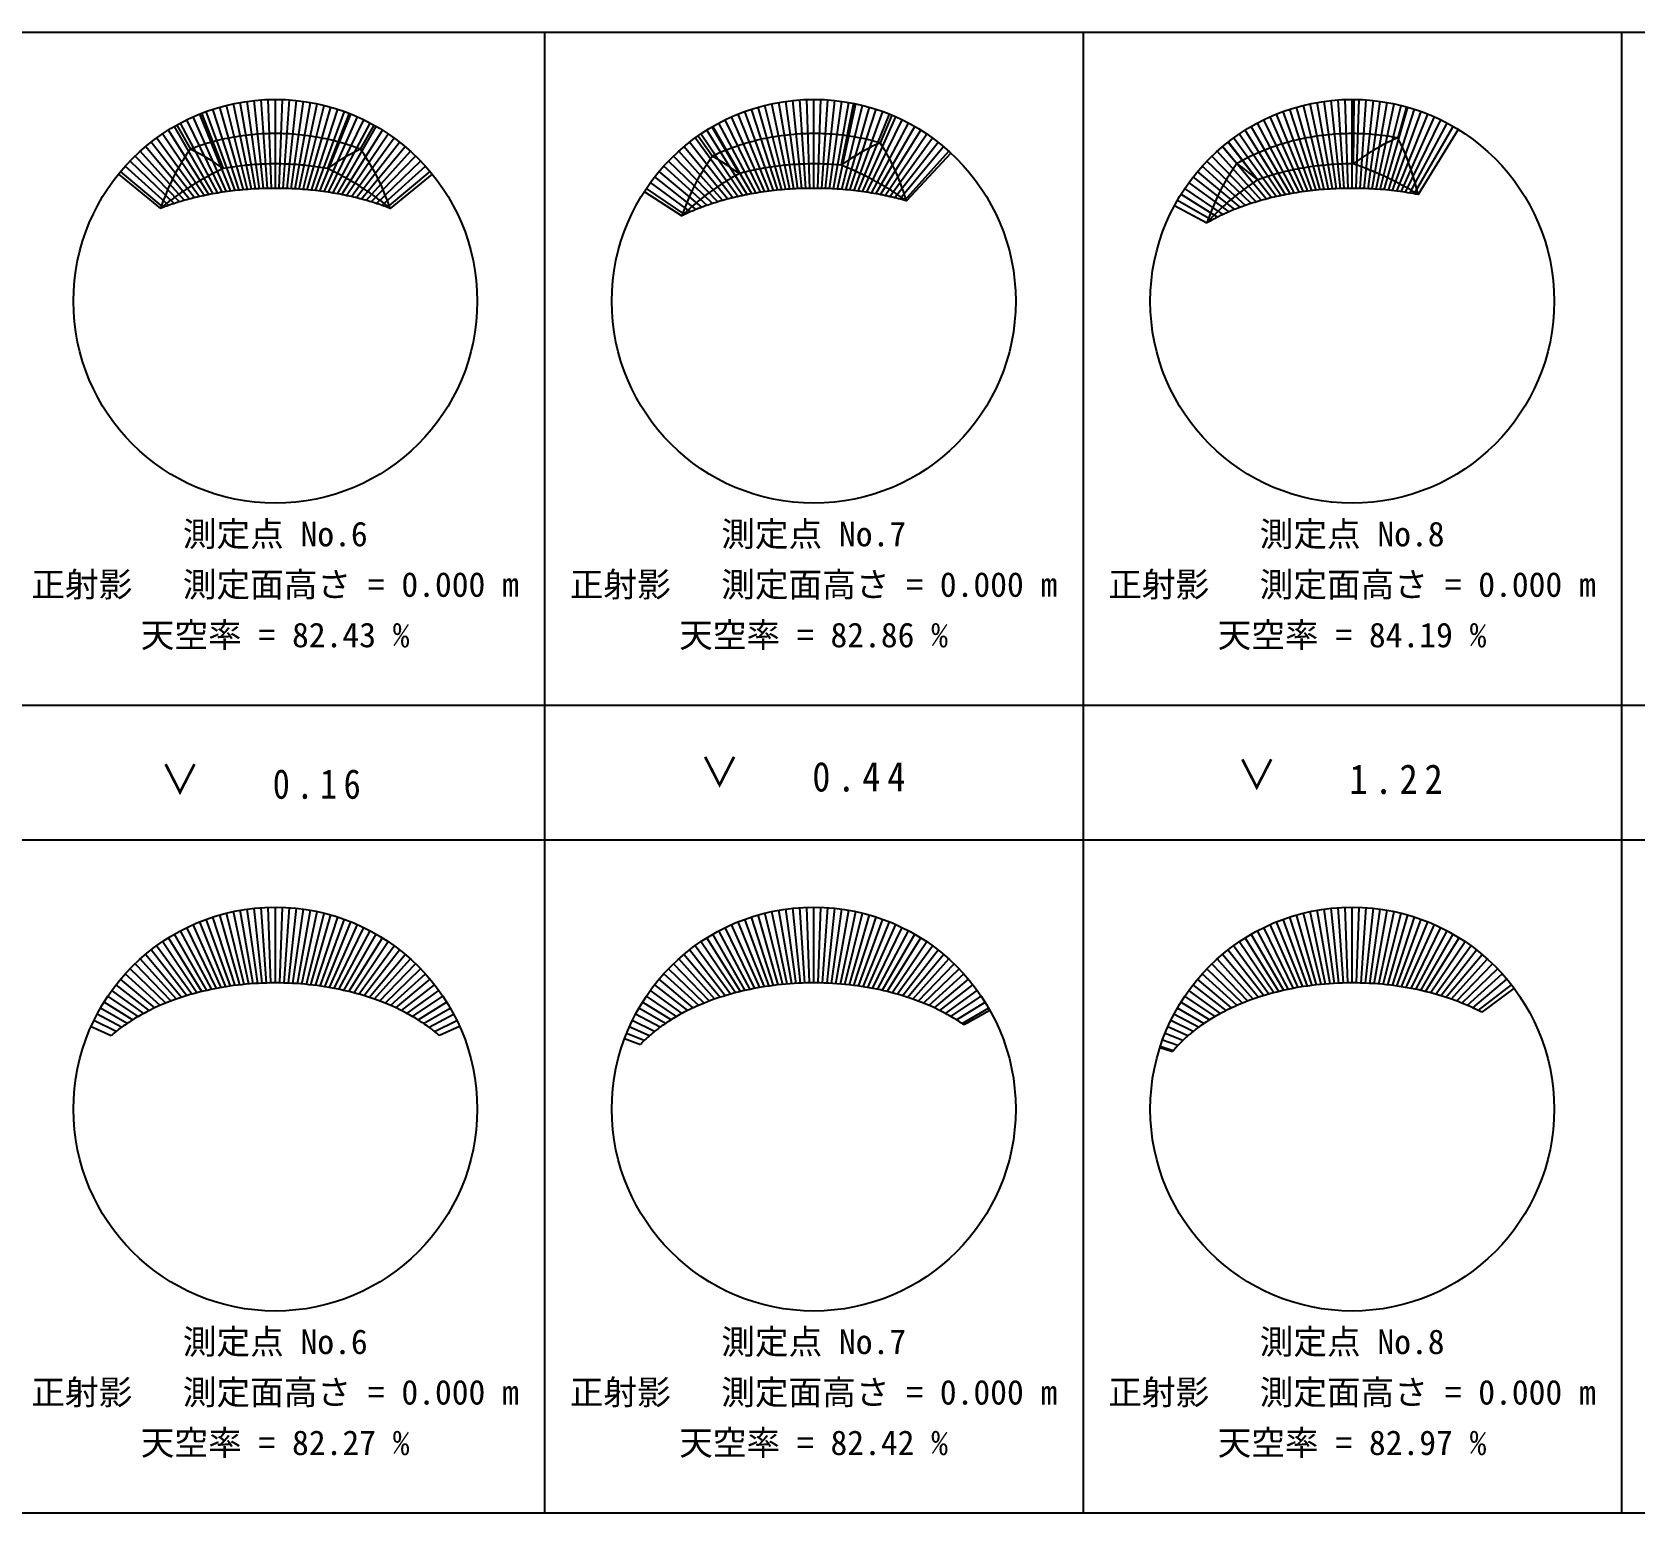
# Model space of a CAD drawing. Units: millimetres at full size, sheet at 1:200. Extents: x -99586 to 117532, y -64939 to 67268.
# Drawn here: x 2231 to 26047, y -64100 to -42100 of the extents above; entities that cross this region are included whole.
import ezdxf
from ezdxf.enums import TextEntityAlignment as Align

# ---------------------------------------------------------------- set-up
doc = ezdxf.new("R2010")
doc.units = ezdxf.units.MM
doc.header["$LTSCALE"] = 200
for name, color, linetype in [('0-3_計画建物－天空率', 4, 'Continuous'), ('0-8_測定位置・表示枠・比較', 7, 'Continuous'), ('0-B_道路斜線用－天空率', 4, 'Continuous')]:
    doc.layers.add(name, color=color, linetype=linetype)
doc.styles.add('ＭＳ ゴシック', font='')
doc.styles.get('ＭＳ ゴシック').set_extended_font_data('MS Gothic')

msp = doc.modelspace()

# ---------------------------------------------------------------- linework, layer by layer
at = {"layer": '0-3_計画建物－天空率'}
for p, q in [((5787.4, -44422.1), (5741.3, -43101.9)), ((5846, -44421.7), (5846, -43100.1)), ((5904.6, -44422.1), (5950.7, -43101.9)), ((13787.4, -44422), (13741.3, -43101.9)), ((13846, -44421.7), (13846, -43100.1)), ((13904.6, -44422), (13950.7, -43101.9)), ((21787.4, -44422), (21741.3, -43101.9)), ((21846, -44421.7), (21846, -43100.1)), ((21904.6, -44422), (21950.7, -43101.9)), ((5184.5, -44463), (4722.1, -43318.6)), ((5247.4, -44455.5), (4819.9, -43281)), ((5309.4, -44448.8), (4918.9, -43246.9)), ((5370.8, -44442.9), (5019.1, -43216.3)), ((5431.5, -44437.8), (5120.2, -43189.2)), ((5491.7, -44433.5), (5222.2, -43165.7)), ((5551.5, -44429.8), (5325, -43145.7)), ((5610.8, -44426.9), (5428.5, -43129.3)), ((5669.9, -44424.6), (5532.4, -43116.6)), ((5728.7, -44423), (5636.7, -43107.4)), ((5963.2, -44423), (6055.2, -43107.4)), ((6022.1, -44424.6), (6159.6, -43116.6)), ((6081.1, -44426.9), (6263.5, -43129.3)), ((6140.5, -44429.8), (6366.9, -43145.7)), ((6200.2, -44433.5), (6469.7, -43165.7)), ((6260.4, -44437.8), (6571.7, -43189.2)), ((6321.2, -44442.9), (6672.9, -43216.3)), ((6382.5, -44448.8), (6773, -43246.9)), ((6444.6, -44455.5), (6872, -43281)), ((6507.4, -44463), (6969.8, -43318.6)), ((13184.5, -44463), (12722.1, -43318.6)), ((13247.4, -44455.5), (12819.9, -43281)), ((13309.4, -44448.8), (12918.9, -43246.9)), ((13370.8, -44442.9), (13019.1, -43216.3)), ((13431.5, -44437.8), (13120.2, -43189.2)), ((13491.7, -44433.5), (13222.2, -43165.7)), ((13551.5, -44429.8), (13325, -43145.7)), ((13610.8, -44426.9), (13428.5, -43129.3)), ((13669.9, -44424.6), (13532.4, -43116.6)), ((13728.7, -44423), (13636.7, -43107.4)), ((13963.2, -44423), (14055.2, -43107.4)), ((14022.1, -44424.6), (14159.6, -43116.6)), ((14081.1, -44426.9), (14263.5, -43129.3)), ((14140.5, -44429.8), (14366.9, -43145.7)), ((14200.2, -44433.5), (14469.7, -43165.7)), ((14260.4, -44437.8), (14571.7, -43189.2)), ((14321.2, -44442.9), (14672.9, -43216.3)), ((14382.5, -44448.8), (14773, -43246.9)), ((14444.6, -44455.5), (14872, -43281)), ((14507.4, -44463), (14969.8, -43318.6)), ((21184.5, -44463), (20722.1, -43318.6)), ((21247.4, -44455.5), (20819.9, -43281)), ((21309.4, -44448.8), (20918.9, -43246.9)), ((21370.8, -44442.9), (21019.1, -43216.3)), ((21431.5, -44437.8), (21120.2, -43189.2)), ((21491.7, -44433.5), (21222.2, -43165.7)), ((21551.5, -44429.8), (21325, -43145.7)), ((21610.8, -44426.9), (21428.5, -43129.3)), ((21669.9, -44424.6), (21532.4, -43116.6)), ((21728.7, -44423), (21636.7, -43107.4)), ((21963.2, -44423), (22055.2, -43107.4)), ((22022.1, -44424.6), (22159.6, -43116.6)), ((22081.1, -44426.9), (22263.5, -43129.3)), ((22140.5, -44429.8), (22366.9, -43145.7)), ((22200.2, -44433.5), (22469.7, -43165.7)), ((22260.4, -44437.8), (22571.7, -43189.2)), ((22321.2, -44442.9), (22672.9, -43216.3)), ((22382.5, -44448.8), (22773, -43246.9)), ((22444.6, -44455.5), (22872, -43281)), ((22507.4, -44463), (22969.8, -43318.6)), ((4855.9, -44515.7), (4256.2, -43556)), ((4923.9, -44503), (4346, -43502)), ((4990.6, -44491.4), (4437.6, -43451.3)), ((5056.2, -44480.9), (4530.9, -43403.7)), ((5120.9, -44471.5), (4625.8, -43359.5)), ((6571.1, -44471.5), (7066.2, -43359.5)), ((6635.7, -44480.9), (7161.1, -43403.7)), ((6701.4, -44491.4), (7254.4, -43451.3)), ((6768.1, -44503), (7346, -43502)), ((6836, -44515.7), (7435.7, -43556)), ((12855.9, -44515.7), (12256.2, -43556)), ((12923.9, -44503), (12346, -43502)), ((12990.6, -44491.4), (12437.6, -43451.3)), ((13056.2, -44480.9), (12530.9, -43403.7)), ((13120.9, -44471.5), (12625.8, -43359.5)), ((14571.1, -44471.5), (15066.2, -43359.5)), ((14635.7, -44480.9), (15161.1, -43403.7)), ((14701.4, -44491.4), (15254.4, -43451.3)), ((14768.1, -44503), (15346, -43502)), ((14836, -44515.7), (15435.7, -43556)), ((20856, -44515.8), (20256.2, -43556)), ((20923.9, -44503), (20346, -43502)), ((20990.6, -44491.4), (20437.6, -43451.3)), ((21056.2, -44480.9), (20530.9, -43403.7)), ((21120.9, -44471.5), (20625.8, -43359.5)), ((22571.1, -44471.5), (23066.2, -43359.5)), ((22635.7, -44480.9), (23161.1, -43403.7)), ((22701.3, -44491.4), (23254.4, -43451.3)), ((22768.1, -44503), (23346, -43502)), ((4571.1, -44580.8), (3917.6, -43802)), ((4644.4, -44562.2), (3999, -43736.1)), ((4716.3, -44545.2), (4082.6, -43673.1)), ((4786.8, -44529.8), (4168.4, -43613)), ((6905.2, -44529.8), (7523.5, -43613)), ((6975.7, -44545.2), (7609.3, -43673.1)), ((7047.5, -44562.2), (7693, -43736.1)), ((7120.8, -44580.8), (7774.3, -43802)), ((12571.1, -44580.8), (11917.6, -43802)), ((12644.4, -44562.2), (11999, -43736.1)), ((12716.3, -44545.3), (12082.6, -43673.1)), ((12786.8, -44529.8), (12168.4, -43613)), ((14905.2, -44529.8), (15523.5, -43613)), ((14975.6, -44545.3), (15609.3, -43673.1)), ((15047.5, -44562.2), (15693, -43736.1)), ((15120.8, -44580.8), (15774.3, -43802)), ((20571.1, -44580.8), (19917.6, -43802)), ((20644.4, -44562.2), (19999, -43736.1)), ((20716.3, -44545.3), (20082.6, -43673.1)), ((20786.8, -44529.8), (20168.4, -43613)), ((4342.1, -44647.8), (3687.9, -44016.1)), ((4420, -44623.4), (3762, -43942.1)), ((4496.3, -44601.2), (3838.6, -43870.7)), ((7195.6, -44601.2), (7853.4, -43870.7)), ((7272, -44623.4), (7929.9, -43942.1)), ((7349.8, -44647.8), (8004, -44016.1)), ((12342.1, -44647.8), (11687.9, -44016.1)), ((12420, -44623.5), (11762, -43942.1)), ((12496.3, -44601.2), (11838.6, -43870.7)), ((15195.6, -44601.2), (15853.4, -43870.7)), ((20342.1, -44647.8), (19687.9, -44016.1)), ((20420, -44623.5), (19762, -43942.1)), ((20496.3, -44601.2), (19838.6, -43870.7)), ((4181.7, -44703.7), (3547.8, -44171.8)), ((4262.7, -44674.5), (3616.5, -44092.7)), ((7429.3, -44674.5), (8075.4, -44092.7)), ((7510.2, -44703.7), (8144.1, -44171.8)), ((12099.4, -44735.5), (11481.9, -44253.1)), ((12181.7, -44703.7), (11547.8, -44171.8)), ((12262.7, -44674.5), (11616.5, -44092.7)), ((20099.4, -44735.5), (19481.9, -44253.1)), ((20181.7, -44703.7), (19547.8, -44171.8)), ((20262.7, -44674.5), (19616.5, -44092.7)), ((11930.7, -44808.3), (11358.9, -44422.5)), ((12015.6, -44770.3), (11418.9, -44336.8)), ((19844.8, -44849.7), (19301.8, -44510.4)), ((19930.7, -44808.3), (19358.9, -44422.5)), ((20015.6, -44770.3), (19418.9, -44336.8)), ((19758.3, -44894.8), (19247.9, -44600.1))]:
    msp.add_line(p, q, dxfattribs=at)
at = {"layer": '0-3_計画建物－天空率', "color": 7}
for p, q in [((21869, -43100.2), (21861.7, -44058.8)), ((6941.6, -43307.3), (6619.7, -44127.8)), ((14434.3, -43158.4), (14250.5, -44077.4)), ((4382.8, -43481.1), (4583.2, -43839.8)), ((12128.4, -43640.5), (12340.7, -43944.6)), ((19919.1, -43800.7), (20132.1, -44054.9)), ((3514.8, -44211.9), (4141, -44719.1)), ((11328.3, -44468.7), (11885.4, -44829.7)), ((19206.3, -44674.7), (19687.4, -44934.5))]:
    msp.add_line(p, q, dxfattribs=at)
for points in [[(4750.3, -43307.3), (5072.2, -44127.8), (5042.9, -44141.6), (5013.4, -44155.7), (4983.6, -44170.3), (4953.6, -44185.2), (4923.5, -44200.5), (4893.1, -44216.3), (4862.5, -44232.4), (4831.8, -44249), (4800.9, -44266), (4769.8, -44283.4), (4738.6, -44301.2), (4707.3, -44319.5), (4675.8, -44338.2), (4644.3, -44357.3), (4612.7, -44376.8), (4581, -44396.8), (4549.3, -44417.2), (4517.6, -44438), (4485.8, -44459.2), (4454.1, -44480.9), (4422.3, -44502.9), (4390.7, -44525.4), (4359, -44548.3), (4327.5, -44571.5), (4296, -44595.2), (4264.7, -44619.2), (4233.5, -44643.7), (4202.5, -44668.5), (4171.7, -44693.6), (4141, -44719.1)], [(15005.3, -43333.2), (14832, -43746.7), (14791.3, -43735.2), (14750, -43724.1), (14708.1, -43713.4), (14665.6, -43703.1), (14622.6, -43693.2), (14579.1, -43683.8), (14535.1, -43674.9), (14490.6, -43666.5), (14445.7, -43658.6), (14400.3, -43651.2), (14354.5, -43644.3), (14308.4, -43638), (14261.9, -43632.3), (14215.2, -43627.2), (14168.1, -43622.7), (14120.8, -43618.7), (14073.3, -43615.4), (14025.7, -43612.7), (13977.9, -43610.7), (13929.9, -43609.2), (13882, -43608.4), (13834, -43608.3), (13786, -43608.8), (13738, -43609.9), (13690.2, -43611.6), (13642.4, -43614), (13594.8, -43617), (13547.4, -43620.6), (13500.3, -43624.9), (13453.3, -43629.7), (13406.7, -43635.1), (13360.4, -43641.1), (13314.5, -43647.7), (13268.9, -43654.8), (13223.8, -43662.4), (13179, -43670.6), (13134.8, -43679.3), (13091, -43688.5)], [(22653.1, -43210.7), (22524, -43672.7), (22477.8, -43664.2), (22431.1, -43656.1), (22384, -43648.7), (22336.5, -43641.8), (22288.5, -43635.5), (22240.3, -43629.9), (22191.7, -43624.9), (22142.8, -43620.5), (22093.7, -43616.8), (22044.4, -43613.7), (21994.9, -43611.3), (21945.4, -43609.6), (21895.7, -43608.6), (21846, -43608.3), (21796.3, -43608.6), (21746.6, -43609.6), (21697, -43611.3), (21647.5, -43613.7), (21598.2, -43616.8), (21549.1, -43620.5), (21500.3, -43624.9), (21451.7, -43629.9), (21403.4, -43635.5), (21355.5, -43641.8), (21307.9, -43648.7), (21260.8, -43656.1), (21214.1, -43664.2), (21167.9, -43672.7), (21122.2, -43681.9), (21077.1, -43691.5), (21032.4, -43701.6), (20988.4, -43712.2), (20944.9, -43723.3), (20902.1, -43734.8), (20859.9, -43746.7), (20818.3, -43759), (20777.5, -43771.7), (20737.2, -43784.7)], [(7309.1, -43481.1), (7108.7, -43839.8), (7073.2, -43826.3), (7037, -43813.1), (7000.2, -43800.1), (6962.8, -43787.4), (6924.8, -43775), (6886.1, -43762.8), (6846.9, -43751), (6807.1, -43739.6), (6766.7, -43728.5), (6725.7, -43717.8), (6684.2, -43707.5), (6642.2, -43697.6), (6599.6, -43688.2), (6556.6, -43679.2), (6513.1, -43670.7), (6469.1, -43662.6), (6424.8, -43655.1), (6380, -43648.1), (6334.8, -43641.6), (6289.3, -43635.6), (6243.5, -43630.2), (6197.5, -43625.4), (6151.1, -43621.2), (6104.5, -43617.5), (6057.8, -43614.5), (6010.9, -43612), (5963.9, -43610.2), (5916.7, -43609), (5869.6, -43608.3), (5822.4, -43608.3), (5775.2, -43609), (5728.1, -43610.2), (5681.1, -43612), (5634.1, -43614.5), (5587.4, -43617.5), (5540.8, -43621.2), (5494.5, -43625.4), (5448.4, -43630.2)], [(12331.9, -43510.2), (12737.1, -44203.3), (12705.2, -44221), (12673.3, -44239.1), (12641.2, -44257.6), (12609, -44276.6), (12576.8, -44296.1), (12544.5, -44316), (12512.1, -44336.3), (12479.7, -44357.1), (12447.3, -44378.3), (12414.9, -44400), (12382.6, -44422.1), (12350.3, -44444.7), (12318, -44467.6), (12285.9, -44491), (12253.9, -44514.9), (12221.9, -44539.1), (12190.2, -44563.7), (12158.6, -44588.7), (12127.2, -44614.1), (12096, -44639.9), (12065.1, -44666.1), (12034.4, -44692.5), (12004, -44719.4), (11973.9, -44746.5), (11944, -44773.9), (11914.6, -44801.7), (11885.4, -44829.7)], [(23421.8, -43547.3), (22825.3, -44513.6), (22805.7, -44434.7), (22786, -44360.5), (22766.3, -44290.8), (22746.8, -44225.4), (22727.4, -44164.1), (22708.3, -44106.7), (22689.4, -44053), (22671, -44002.7), (22652.9, -43955.7), (22635.2, -43911.7), (22617.9, -43870.5), (22601.2, -43831.9), (22584.8, -43795.8), (22568.9, -43762), (22553.5, -43730.3), (22538.5, -43700.6), (22524, -43672.7)], [(5448.4, -43630.2), (5402.6, -43635.6), (5357.1, -43641.6), (5312, -43648.1), (5267.2, -43655.1), (5222.8, -43662.6), (5178.8, -43670.7), (5135.3, -43679.2), (5092.3, -43688.2), (5049.8, -43697.6), (5007.7, -43707.5), (4966.2, -43717.8), (4925.3, -43728.5), (4884.9, -43739.6), (4845, -43751), (4805.8, -43762.8), (4767.2, -43775), (4729.1, -43787.4), (4691.7, -43800.1), (4654.9, -43813.1), (4618.7, -43826.3), (4583.2, -43839.8)], [(13091, -43688.5), (13047.8, -43698.1), (13005, -43708.2), (12962.8, -43718.7), (12921.2, -43729.6), (12880.2, -43740.9), (12839.8, -43752.6), (12799.9, -43764.6), (12760.7, -43777), (12722.1, -43789.7), (12684.2, -43802.7), (12646.9, -43816), (12610.3, -43829.5), (12574.3, -43843.2), (12538.9, -43857.2), (12504.3, -43871.4), (12470.2, -43885.7), (12436.9, -43900.2), (12404.2, -43914.9), (12372.1, -43929.7), (12340.7, -43944.6)], [(14832, -43746.7), (14793.4, -43763.3), (14753, -43781.6), (14710.9, -43801.6), (14667, -43823.5), (14621.4, -43847.3), (14573.9, -43873.2), (14524.5, -43901.3), (14473.3, -43931.6), (14420.3, -43964.3), (14365.4, -43999.5), (14308.8, -44037.1), (14250.5, -44077.4), (14213.3, -44074.1), (14176, -44071.2), (14138.4, -44068.5), (14100.8, -44066.1), (14063, -44064.1), (14025.1, -44062.4), (13987.1, -44061), (13949.1, -44060), (13911, -44059.2), (13872.9, -44058.8), (13834.8, -44058.8), (13796.6, -44059), (13758.5, -44059.6), (13720.5, -44060.6), (13682.5, -44061.8), (13644.5, -44063.4), (13606.7, -44065.3), (13569, -44067.5), (13531.4, -44070), (13494, -44072.9), (13456.7, -44076), (13419.6, -44079.5), (13382.8, -44083.2), (13346.1, -44087.3), (13309.6, -44091.7), (13273.4, -44096.3), (13237.5, -44101.2)], [(15884.2, -43898.8), (15225.9, -44609.8), (15206.1, -44546.5), (15186.2, -44485.9), (15166.1, -44428), (15145.9, -44372.6), (15125.7, -44319.8), (15105.6, -44269.4), (15085.6, -44221.4), (15065.7, -44175.6), (15046, -44132.1), (15026.5, -44090.5), (15007.3, -44051), (14988.3, -44013.4), (14969.6, -43977.6), (14951.3, -43943.6), (14933.2, -43911.1), (14915.5, -43880.3), (14898.1, -43850.9), (14881.1, -43822.9), (14864.4, -43796.3), (14848, -43770.9), (14832, -43746.7)], [(20005.4, -43731.1), (20443.9, -44295.4), (20410.2, -44317.2), (20376.6, -44339.5), (20343.1, -44362.2), (20309.6, -44385.5), (20276.2, -44409.2), (20242.9, -44433.3), (20209.7, -44457.9), (20176.7, -44483), (20143.8, -44508.5), (20111.2, -44534.4), (20078.8, -44560.7), (20046.6, -44587.5), (20014.7, -44614.6), (19983.1, -44642.1), (19951.7, -44670), (19920.8, -44698.2), (19890.2, -44726.8), (19859.9, -44755.7), (19830.1, -44784.8), (19800.6, -44814.3), (19771.6, -44844), (19743.1, -44873.9), (19715, -44904.1), (19687.4, -44934.5)], [(20737.2, -43784.7), (20697.7, -43798), (20658.8, -43811.7), (20620.7, -43825.6), (20583.2, -43839.8), (20546.4, -43854.2), (20510.4, -43868.8), (20475.1, -43883.7), (20440.4, -43898.7), (20406.5, -43913.9), (20373.3, -43929.2), (20340.7, -43944.6), (20308.9, -43960.2), (20277.8, -43975.8), (20247.3, -43991.5), (20217.5, -44007.3), (20188.4, -44023.2), (20159.9, -44039), (20132.1, -44054.9)], [(22524, -43672.7), (22489.6, -43687.4), (22454.3, -43703.2), (22418, -43720.1), (22380.7, -43738.1), (22342.4, -43757.4), (22303.2, -43777.8), (22263, -43799.6), (22221.9, -43822.7), (22179.8, -43847.2), (22136.8, -43873), (22092.9, -43900.3), (22048.2, -43929), (22002.7, -43959.2), (21956.4, -43990.9), (21909.4, -44024.1), (21861.7, -44058.8), (21820.6, -44058.8), (21779.6, -44059.3), (21738.5, -44060.1), (21697.6, -44061.3), (21656.7, -44062.8), (21615.9, -44064.8), (21575.3, -44067.1), (21534.8, -44069.8), (21494.5, -44072.8), (21454.4, -44076.2), (21414.5, -44080), (21374.8, -44084.1), (21335.3, -44088.6), (21296.2, -44093.3), (21257.3, -44098.4), (21218.7, -44103.9), (21180.5, -44109.6), (21142.6, -44115.7), (21105.1, -44122), (21067.9, -44128.6), (21031.1, -44135.5), (20994.7, -44142.7), (20958.7, -44150.1)], [(4583.2, -43839.8), (4565.2, -43864.6), (4546.9, -43890.5), (4528.3, -43917.6), (4509.4, -43945.8), (4490.2, -43975.3), (4470.7, -44006), (4451, -44038.1), (4431, -44071.6), (4410.8, -44106.5), (4390.4, -44143), (4369.8, -44181.1), (4349, -44220.7), (4328.1, -44262.1), (4307.1, -44305.2), (4286, -44350.1), (4264.9, -44396.9), (4243.9, -44445.6), (4222.9, -44496.3), (4202.1, -44548.9), (4181.4, -44603.6), (4161.1, -44660.3), (4141, -44719.1)], [(5072.2, -44127.8), (4996.5, -44075.9), (4925.1, -44029.1), (4858.1, -43987.3), (4795.3, -43950), (4736.6, -43917), (4681.8, -43887.8), (4630.7, -43862.2), (4583.2, -43839.8)], [(7108.7, -43839.8), (7061.2, -43862.2), (7010.2, -43887.8), (6955.4, -43917), (6896.7, -43950), (6833.9, -43987.3), (6766.8, -44029.1), (6695.4, -44075.9), (6619.7, -44127.8), (6586, -44121.8), (6551.9, -44116.1), (6517.6, -44110.6), (6483, -44105.3), (6448.1, -44100.3), (6412.9, -44095.5), (6377.5, -44091.1), (6341.9, -44086.9), (6306.1, -44082.9), (6270, -44079.3), (6233.8, -44075.9), (6197.4, -44072.8), (6160.8, -44070), (6124.1, -44067.6), (6087.3, -44065.4), (6050.4, -44063.5), (6013.3, -44061.9), (5976.2, -44060.7), (5939, -44059.7), (5901.8, -44059.1), (5864.6, -44058.8), (5827.3, -44058.8), (5790.1, -44059.1), (5752.9, -44059.7), (5715.7, -44060.7), (5678.6, -44061.9), (5641.6, -44063.5), (5604.6, -44065.4), (5567.8, -44067.6), (5531.1, -44070), (5494.5, -44072.8)], [(8177.2, -44211.9), (7550.9, -44719.1), (7530.9, -44660.3), (7510.5, -44603.6), (7489.8, -44548.9), (7469, -44496.3), (7448, -44445.6), (7427, -44396.9), (7405.9, -44350.1), (7384.9, -44305.2), (7363.9, -44262.1), (7342.9, -44220.7), (7322.2, -44181.1), (7301.6, -44143), (7281.1, -44106.5), (7260.9, -44071.6), (7240.9, -44038.1), (7221.2, -44006), (7201.7, -43975.3), (7182.5, -43945.8), (7163.6, -43917.6), (7145, -43890.5), (7126.7, -43864.6), (7108.7, -43839.8)], [(12340.7, -43944.6), (12322.1, -43969.9), (12303.3, -43996.1), (12284.2, -44023.4), (12264.9, -44051.6), (12245.4, -44080.9), (12225.7, -44111.3), (12205.9, -44142.8), (12185.8, -44175.5), (12165.7, -44209.4), (12145.4, -44244.6), (12125.1, -44281), (12104.6, -44318.8), (12084.1, -44357.9), (12063.7, -44398.4), (12043.2, -44440.3), (12022.8, -44483.7), (12002.5, -44528.5), (11982.4, -44574.9), (11962.4, -44622.8), (11942.7, -44672.2), (11923.2, -44723.1), (11904.1, -44775.6), (11885.4, -44829.7)], [(12737.1, -44203.3), (12638, -44131.8), (12549.6, -44071.5), (12471.2, -44021), (12401.9, -43979.1), (12340.7, -43944.6)], [(20132.1, -44054.9), (20112.2, -44082.6), (20092.1, -44111.3), (20071.8, -44141), (20051.4, -44171.8), (20030.9, -44203.6), (20010.2, -44236.5), (19989.4, -44270.6), (19968.6, -44305.8), (19947.7, -44342.2), (19926.8, -44379.8), (19905.9, -44418.7), (19885, -44458.9), (19864.2, -44500.3), (19843.6, -44543.1), (19823.1, -44587.2), (19802.7, -44632.7), (19782.6, -44679.6), (19762.8, -44727.8), (19743.4, -44777.4), (19724.3, -44828.4), (19705.6, -44880.8), (19687.4, -44934.5)], [(20443.9, -44295.4), (20316.4, -44192.5), (20213.9, -44114), (20132.1, -44054.9)], [(5494.5, -44072.8), (5458.1, -44075.9), (5421.9, -44079.3), (5385.9, -44082.9), (5350, -44086.9), (5314.4, -44091.1), (5279, -44095.5), (5243.9, -44100.3), (5209, -44105.3), (5174.4, -44110.6), (5140, -44116.1), (5106, -44121.8), (5072.2, -44127.8)], [(7550.9, -44719.1), (7520.3, -44693.6), (7489.4, -44668.5), (7458.4, -44643.7), (7427.2, -44619.2), (7395.9, -44595.2), (7364.5, -44571.5), (7332.9, -44548.3), (7301.3, -44525.4), (7269.6, -44502.9), (7237.9, -44480.9), (7206.1, -44459.2), (7174.4, -44438), (7142.6, -44417.2), (7110.9, -44396.8), (7079.2, -44376.8), (7047.6, -44357.3), (7016.1, -44338.2), (6984.7, -44319.5), (6953.3, -44301.2), (6922.1, -44283.4), (6891.1, -44266), (6860.2, -44249), (6829.4, -44232.4), (6798.9, -44216.3), (6768.5, -44200.5), (6738.3, -44185.2), (6708.3, -44170.3), (6678.5, -44155.7), (6649, -44141.6), (6619.7, -44127.8)], [(13237.5, -44101.2), (13201.8, -44106.4), (13166.5, -44111.8), (13131.4, -44117.5), (13096.6, -44123.5), (13062.1, -44129.7), (13028, -44136.1), (12994.2, -44142.8), (12960.8, -44149.7), (12927.7, -44156.8), (12895, -44164), (12862.6, -44171.5), (12830.6, -44179.2), (12799.1, -44187.1), (12767.9, -44195.1), (12737.1, -44203.3)], [(15225.9, -44609.8), (15193.3, -44586.6), (15160.7, -44563.7), (15128.2, -44541.3), (15095.6, -44519.4), (15063, -44497.9), (15030.6, -44476.8), (14998.2, -44456.1), (14965.8, -44435.9), (14933.6, -44416.2), (14901.5, -44396.9), (14869.6, -44378), (14837.7, -44359.6), (14806.1, -44341.6), (14774.6, -44324), (14743.4, -44306.9), (14712.3, -44290.2), (14681.5, -44274), (14650.8, -44258.1), (14620.5, -44242.7), (14590.3, -44227.7), (14560.4, -44213.1), (14530.8, -44198.9), (14501.5, -44185.1), (14472.4, -44171.6), (14443.6, -44158.6), (14415.1, -44145.9), (14386.9, -44133.6), (14359, -44121.7), (14331.4, -44110.1), (14304.2, -44098.9), (14277.2, -44088), (14250.5, -44077.4)], [(20958.7, -44150.1), (20923.1, -44157.8), (20887.9, -44165.7), (20853.2, -44173.8), (20818.9, -44182.1), (20785, -44190.7), (20751.7, -44199.4), (20718.7, -44208.3), (20686.3, -44217.5), (20654.3, -44226.7), (20622.8, -44236.1), (20591.8, -44245.7), (20561.2, -44255.4), (20531.2, -44265.3), (20501.6, -44275.2), (20472.5, -44285.3), (20443.9, -44295.4)], [(22825.3, -44513.6), (22790.3, -44492.2), (22755.5, -44471.3), (22720.9, -44450.9), (22686.5, -44431), (22652.4, -44411.6), (22618.6, -44392.8), (22585, -44374.5), (22551.8, -44356.6), (22518.8, -44339.3), (22486.2, -44322.4), (22453.9, -44306.1), (22422, -44290.2), (22390.3, -44274.8), (22359.1, -44259.8), (22328.2, -44245.3), (22297.7, -44231.2), (22267.5, -44217.6), (22237.8, -44204.4), (22208.4, -44191.6), (22179.4, -44179.2), (22150.8, -44167.2), (22122.5, -44155.6), (22094.7, -44144.4), (22067.3, -44133.5), (22040.2, -44123), (22013.5, -44112.9), (21987.3, -44103.1), (21961.4, -44093.6), (21935.9, -44084.4), (21910.8, -44075.6), (21886, -44067), (21861.7, -44058.8)], [(4815.7, -44523.8), (4782.2, -44530.7), (4749.3, -44537.9), (4716.7, -44545.1), (4684.6, -44552.6), (4653, -44560.1), (4621.9, -44567.8), (4591.2, -44575.6), (4561, -44583.5), (4531.2, -44591.5), (4502, -44599.6), (4473.2, -44607.7), (4444.8, -44616), (4417, -44624.3), (4389.6, -44632.7), (4362.7, -44641.2), (4336.2, -44649.7), (4310.3, -44658.3), (4284.7, -44666.9), (4259.7, -44675.5), (4235, -44684.2), (4210.9, -44692.9), (4187.1, -44701.6), (4163.9, -44710.4), (4141, -44719.1)], [(6327.2, -44443.4), (6288, -44440), (6248.6, -44436.9), (6209, -44434), (6169.1, -44431.5), (6129.1, -44429.2), (6088.9, -44427.2), (6048.7, -44425.5), (6008.3, -44424.2), (5967.8, -44423.1), (5927.2, -44422.3), (5886.6, -44421.9), (5846, -44421.7), (5805.3, -44421.9), (5764.7, -44422.3), (5724.2, -44423.1), (5683.7, -44424.2), (5643.3, -44425.5), (5603, -44427.2), (5562.8, -44429.2), (5522.8, -44431.5), (5483, -44434), (5443.3, -44436.9), (5403.9, -44440), (5364.7, -44443.4), (5325.8, -44447.1), (5287.1, -44451.1), (5248.7, -44455.3), (5210.6, -44459.8), (5172.9, -44464.5), (5135.4, -44469.5), (5098.4, -44474.7), (5061.6, -44480.1), (5025.3, -44485.7), (4989.3, -44491.6), (4953.8, -44497.6), (4918.6, -44503.9), (4883.9, -44510.4), (4849.6, -44517), (4815.7, -44523.8)], [(7550.9, -44719.1), (7528.1, -44710.4), (7504.8, -44701.6), (7481.1, -44692.9), (7456.9, -44684.2), (7432.3, -44675.5), (7407.2, -44666.9), (7381.7, -44658.3), (7355.7, -44649.7), (7329.3, -44641.2), (7302.3, -44632.7), (7275, -44624.3), (7247.1, -44616), (7218.8, -44607.7), (7190, -44599.6), (7160.7, -44591.5), (7131, -44583.5), (7100.7, -44575.6), (7070.1, -44567.8), (7038.9, -44560.1), (7007.3, -44552.6), (6975.2, -44545.1), (6942.7, -44537.9), (6909.7, -44530.7), (6876.3, -44523.8), (6842.4, -44517), (6808.1, -44510.4), (6773.3, -44503.9), (6738.2, -44497.6), (6702.6, -44491.6), (6666.6, -44485.7), (6630.3, -44480.1), (6593.6, -44474.7), (6556.5, -44469.5), (6519.1, -44464.5), (6481.3, -44459.8), (6443.2, -44455.3), (6404.8, -44451.1), (6366.2, -44447.1), (6327.2, -44443.4)], [(13783.8, -44422.1), (13742.4, -44422.7), (13701.1, -44423.7), (13659.8, -44424.9), (13618.7, -44426.5), (13577.7, -44428.4), (13536.8, -44430.6), (13496.1, -44433.2), (13455.6, -44436), (13415.3, -44439.1), (13375.3, -44442.5), (13335.5, -44446.2), (13296, -44450.1), (13256.8, -44454.4), (13217.8, -44458.9), (13179.3, -44463.7), (13141, -44468.7), (13103.2, -44474), (13065.7, -44479.5), (13028.5, -44485.2), (12991.8, -44491.2), (12955.5, -44497.3), (12919.7, -44503.7), (12884.2, -44510.3), (12849.2, -44517), (12814.7, -44524), (12780.6, -44531.1), (12747, -44538.4), (12713.8, -44545.8), (12681.1, -44553.4), (12649, -44561.1), (12617.2, -44568.9), (12586, -44576.9), (12555.3, -44585), (12525.1, -44593.2), (12495.3, -44601.4), (12466, -44609.8), (12437.3, -44618.2), (12409, -44626.8), (12381.2, -44635.4)], [(15225.9, -44609.8), (15196.6, -44601.4), (15166.9, -44593.2), (15136.6, -44585), (15105.9, -44576.9), (15074.7, -44568.9), (15043, -44561.1), (15010.8, -44553.4), (14978.1, -44545.8), (14945, -44538.4), (14911.4, -44531.1), (14877.3, -44524), (14842.7, -44517), (14807.7, -44510.3), (14772.3, -44503.7), (14736.4, -44497.3), (14700.1, -44491.2), (14663.4, -44485.2), (14626.3, -44479.5), (14588.8, -44474), (14550.9, -44468.7), (14512.7, -44463.7), (14474.1, -44458.9), (14435.2, -44454.4), (14396, -44450.1), (14356.4, -44446.2), (14316.7, -44442.5), (14276.6, -44439.1), (14236.3, -44436), (14195.8, -44433.2), (14155.1, -44430.6), (14114.3, -44428.4), (14073.2, -44426.5), (14032.1, -44424.9), (13990.8, -44423.7), (13949.5, -44422.7), (13908.1, -44422.1), (13866.7, -44421.7), (13825.2, -44421.7), (13783.8, -44422.1)], [(21179.7, -44463.6), (21139, -44469), (21098.7, -44474.6), (21058.9, -44480.5), (21019.5, -44486.6), (20980.6, -44493), (20942.1, -44499.7), (20904.1, -44506.6), (20866.7, -44513.6), (20829.7, -44520.9), (20793.2, -44528.4), (20757.3, -44536.1), (20721.9, -44544), (20687, -44552), (20652.7, -44560.2), (20618.9, -44568.5), (20585.7, -44577), (20553, -44585.6), (20520.9, -44594.3), (20489.3, -44603.1), (20458.3, -44612), (20427.9, -44621), (20398, -44630.1), (20368.7, -44639.3), (20339.9, -44648.5), (20311.6, -44657.8), (20283.9, -44667.2), (20256.7, -44676.6), (20230.1, -44686), (20204, -44695.4), (20178.4, -44704.9), (20153.4, -44714.4), (20128.8, -44723.8), (20104.7, -44733.3), (20081.2, -44742.8), (20058.1, -44752.3), (20035.5, -44761.8), (20013.4, -44771.2), (19991.8, -44780.7), (19970.6, -44790.1)], [(22825.3, -44513.6), (22787.8, -44506.6), (22749.8, -44499.7), (22711.3, -44493), (22672.4, -44486.6), (22633, -44480.5), (22593.2, -44474.6), (22552.9, -44469), (22512.3, -44463.6), (22471.2, -44458.6), (22429.8, -44453.8), (22388, -44449.3), (22345.9, -44445.2), (22303.5, -44441.3), (22260.8, -44437.8), (22217.8, -44434.6), (22174.6, -44431.8), (22131.2, -44429.3), (22087.7, -44427.2), (22043.9, -44425.4), (22000.1, -44423.9), (21956.1, -44422.8), (21912.1, -44422.1), (21868, -44421.7), (21823.9, -44421.7), (21779.9, -44422.1), (21735.8, -44422.8), (21691.9, -44423.9), (21648, -44425.4), (21604.3, -44427.2), (21560.7, -44429.3), (21517.3, -44431.8), (21474.1, -44434.6), (21431.2, -44437.8), (21388.5, -44441.3), (21346, -44445.2), (21303.9, -44449.3), (21262.2, -44453.8), (21220.7, -44458.6), (21179.7, -44463.6)], [(12381.2, -44635.4), (12353.9, -44644), (12327.1, -44652.7), (12300.8, -44661.5), (12274.9, -44670.3), (12249.5, -44679.1), (12224.6, -44687.9), (12200.1, -44696.8), (12176.1, -44705.7), (12152.6, -44714.6), (12129.5, -44723.6), (12106.9, -44732.5), (12084.7, -44741.4), (12062.9, -44750.3), (12041.6, -44759.2), (12020.6, -44768.1), (12000.1, -44777), (11980, -44785.9), (11960.3, -44794.7), (11941, -44803.5), (11922.1, -44812.3), (11903.6, -44821), (11885.4, -44829.7)], [(19970.6, -44790.1), (19949.8, -44799.5), (19929.5, -44808.8), (19909.7, -44818.1), (19890.2, -44827.4), (19871.2, -44836.6), (19852.6, -44845.8), (19834.4, -44854.9), (19816.6, -44864), (19799.2, -44873), (19782.1, -44882), (19765.5, -44890.9), (19749.2, -44899.7), (19733.2, -44908.5), (19717.6, -44917.2), (19702.3, -44925.9), (19687.4, -44934.5)]]:
    msp.add_lwpolyline(points, dxfattribs=at)
for centre in [(5846, -46100.1), (13846, -46100.1), (21846, -46100.1)]:
    msp.add_circle(centre, 3000, dxfattribs=at)
at = {"layer": '0-8_測定位置・表示枠・比較'}
for p, q in [((-42154, -42100.1), (49846, -42100.1)), ((9846, -42100.1), (9846, -64100.1)), ((17846, -42100.1), (17846, -64100.1)), ((25846, -42100.1), (25846, -64100.1)), ((-42154, -52100.1), (49846, -52100.1)), ((-42154, -54100.1), (49846, -54100.1)), ((-42154, -64100.1), (49846, -64100.1))]:
    msp.add_line(p, q, dxfattribs=at)
at = {"layer": '0-B_道路斜線用－天空率'}
for p, q in [((5249.2, -56263.6), (4918.9, -55246.9)), ((5317, -56255.5), (5019.1, -55216.3)), ((5384.3, -56248.5), (5120.2, -55189.2)), ((5451.1, -56242.4), (5222.2, -55165.7)), ((5517.5, -56237.4), (5325, -55145.7)), ((5583.6, -56233.3), (5428.5, -55129.3)), ((5649.4, -56230.1), (5532.4, -55116.6)), ((5715, -56227.8), (5636.7, -55107.4)), ((5780.5, -56226.5), (5741.3, -55101.9)), ((5846, -56226), (5846, -55100.1)), ((5911.4, -56226.5), (5950.7, -55101.9)), ((5976.9, -56227.8), (6055.2, -55107.4)), ((6042.5, -56230.1), (6159.6, -55116.6)), ((6108.3, -56233.3), (6263.5, -55129.3)), ((6174.4, -56237.4), (6366.9, -55145.7)), ((6240.8, -56242.4), (6469.7, -55165.7)), ((6307.6, -56248.5), (6571.7, -55189.2)), ((6374.9, -56255.5), (6672.9, -55216.3)), ((6442.7, -56263.6), (6773, -55246.9)), ((13249.2, -56263.5), (12918.9, -55246.9)), ((13317, -56255.5), (13019.1, -55216.3)), ((13384.3, -56248.4), (13120.2, -55189.2)), ((13451.1, -56242.4), (13222.2, -55165.7)), ((13517.5, -56237.4), (13325, -55145.7)), ((13583.6, -56233.3), (13428.5, -55129.3)), ((13649.4, -56230.2), (13532.4, -55116.6)), ((13715.1, -56227.9), (13636.7, -55107.4)), ((13780.5, -56226.6), (13741.3, -55101.9)), ((13846, -56226.1), (13846, -55100.1)), ((13911.4, -56226.6), (13950.7, -55101.9)), ((13976.9, -56227.9), (14055.2, -55107.4)), ((14042.5, -56230.2), (14159.6, -55116.6)), ((14108.3, -56233.3), (14263.5, -55129.3)), ((14174.4, -56237.4), (14366.9, -55145.7)), ((14240.8, -56242.4), (14469.7, -55165.7)), ((14307.7, -56248.4), (14571.7, -55189.2)), ((14374.9, -56255.4), (14672.9, -55216.3)), ((14442.7, -56263.5), (14773, -55246.9)), ((21249.2, -56263.5), (20918.9, -55246.9)), ((21317, -56255.4), (21019.1, -55216.3)), ((21384.3, -56248.4), (21120.2, -55189.2)), ((21451.1, -56242.4), (21222.2, -55165.7)), ((21517.5, -56237.4), (21325, -55145.7)), ((21583.6, -56233.3), (21428.5, -55129.3)), ((21649.4, -56230.1), (21532.4, -55116.6)), ((21715.1, -56227.9), (21636.7, -55107.4)), ((21780.5, -56226.6), (21741.3, -55101.9)), ((21846, -56226.1), (21846, -55100.1)), ((21911.4, -56226.5), (21950.7, -55101.9)), ((21976.9, -56227.9), (22055.2, -55107.4)), ((22042.5, -56230.1), (22159.6, -55116.6)), ((22108.3, -56233.3), (22263.5, -55129.3)), ((22174.4, -56237.4), (22366.9, -55145.7)), ((22240.8, -56242.4), (22469.7, -55165.7)), ((22307.6, -56248.4), (22571.7, -55189.2)), ((22374.9, -56255.5), (22672.9, -55216.3)), ((22442.7, -56263.6), (22773, -55246.9)), ((4900.3, -56321.6), (4437.6, -55451.3)), ((4971.6, -56307.5), (4530.9, -55403.7)), ((5042.1, -56294.6), (4625.8, -55359.5)), ((5111.8, -56283), (4722.1, -55318.6)), ((5180.9, -56272.7), (4819.9, -55281)), ((6511.1, -56272.7), (6872, -55281)), ((6580.1, -56283), (6969.8, -55318.6)), ((6649.8, -56294.6), (7066.2, -55359.5)), ((6720.3, -56307.5), (7161.1, -55403.7)), ((6791.6, -56321.6), (7254.4, -55451.3)), ((12900.3, -56321.6), (12437.6, -55451.3)), ((12971.6, -56307.5), (12530.9, -55403.7)), ((13042.1, -56294.7), (12625.8, -55359.5)), ((13111.8, -56283.1), (12722.1, -55318.6)), ((13180.8, -56272.7), (12819.9, -55281)), ((14511.1, -56272.8), (14872, -55281)), ((14580.1, -56283.1), (14969.8, -55318.6)), ((14649.8, -56294.6), (15066.2, -55359.5)), ((14720.3, -56307.4), (15161.1, -55403.7)), ((14791.6, -56321.6), (15254.4, -55451.3)), ((20900.3, -56321.6), (20437.6, -55451.3)), ((20971.6, -56307.5), (20530.9, -55403.7)), ((21042.1, -56294.7), (20625.8, -55359.5)), ((21111.8, -56283.1), (20722.1, -55318.6)), ((21180.8, -56272.7), (20819.9, -55281)), ((22511.1, -56272.8), (22872, -55281)), ((22580.1, -56283.1), (22969.8, -55318.6)), ((22649.8, -56294.6), (23066.2, -55359.5)), ((22720.3, -56307.4), (23161.1, -55403.7)), ((22791.6, -56321.6), (23254.4, -55451.3)), ((4606.1, -56393.6), (4082.6, -55673.1)), ((4681.1, -56373.1), (4168.4, -55613)), ((4755.1, -56354.4), (4256.2, -55556)), ((4828.2, -56337.2), (4346, -55502)), ((6863.8, -56337.2), (7346, -55502)), ((6936.8, -56354.4), (7435.7, -55556)), ((7010.9, -56373.1), (7523.5, -55613)), ((7085.8, -56393.6), (7609.3, -55673.1)), ((12606.1, -56393.6), (12082.6, -55673.1)), ((12681.1, -56373.1), (12168.4, -55613)), ((12755.1, -56354.4), (12256.2, -55556)), ((12828.2, -56337.3), (12346, -55502)), ((14863.8, -56337.3), (15346, -55502)), ((14936.8, -56354.3), (15435.7, -55556)), ((15010.8, -56373.2), (15523.5, -55613)), ((15085.8, -56393.6), (15609.3, -55673.1)), ((20606.1, -56393.6), (20082.6, -55673.1)), ((20681.1, -56373.1), (20168.4, -55613)), ((20755.1, -56354.4), (20256.2, -55556)), ((20828.2, -56337.2), (20346, -55502)), ((22863.7, -56337.3), (23346, -55502)), ((22936.8, -56354.4), (23435.7, -55556)), ((23010.8, -56373.1), (23523.5, -55613)), ((23085.8, -56393.6), (23609.3, -55673.1)), ((4296.4, -56495.5), (3762, -55942.1)), ((4375.3, -56466.7), (3838.6, -55870.7)), ((4453.2, -56440.3), (3917.6, -55802)), ((4530.1, -56415.9), (3999, -55736.1)), ((7161.8, -56415.9), (7693, -55736.1)), ((7238.7, -56440.3), (7774.3, -55802)), ((7316.7, -56466.7), (7853.4, -55870.7)), ((7395.6, -56495.5), (7929.9, -55942.1)), ((12296.4, -56495.5), (11762, -55942.1)), ((12375.3, -56466.7), (11838.6, -55870.7)), ((12453.2, -56440.3), (11917.6, -55802)), ((12530.2, -56416), (11999, -55736.1)), ((15161.8, -56416), (15693, -55736.1)), ((15238.7, -56440.3), (15774.3, -55802)), ((15316.7, -56466.7), (15853.4, -55870.7)), ((15395.6, -56495.4), (15929.9, -55942.1)), ((20296.3, -56495.4), (19762, -55942.1)), ((20375.3, -56466.7), (19838.6, -55870.7)), ((20453.2, -56440.3), (19917.6, -55802)), ((20530.2, -56416), (19999, -55736.1)), ((23161.8, -56416), (23693, -55736.1)), ((23238.7, -56440.3), (23774.3, -55802)), ((23316.7, -56466.8), (23853.4, -55870.7)), ((23395.6, -56495.5), (23929.9, -55942.1)), ((4054.5, -56596.9), (3547.8, -56171.8)), ((4135.9, -56560.4), (3616.5, -56092.7)), ((4216.6, -56526.6), (3687.9, -56016.1)), ((7475.4, -56526.6), (8004, -56016.1)), ((7556.1, -56560.4), (8075.4, -56092.7)), ((7637.4, -56596.9), (8144.1, -56171.8)), ((12054.5, -56596.9), (11547.8, -56171.8)), ((12135.9, -56560.3), (11616.5, -56092.7)), ((12216.5, -56526.6), (11687.9, -56016.1)), ((15475.4, -56526.6), (16004, -56016.1)), ((15556, -56560.4), (16075.4, -56092.7)), ((15637.4, -56596.9), (16144.1, -56171.8)), ((20054.5, -56596.9), (19547.8, -56171.8)), ((20135.9, -56560.4), (19616.5, -56092.7)), ((20216.5, -56526.6), (19687.9, -56016.1)), ((23475.4, -56526.6), (24004, -56016.1)), ((23556, -56560.4), (24075.4, -56092.7)), ((23637.4, -56596.9), (24144.1, -56171.8)), ((3807.5, -56725.2), (3358.9, -56422.5)), ((3890.1, -56679.1), (3418.9, -56336.8)), ((3972.5, -56636.4), (3481.9, -56253.1)), ((7719.4, -56636.4), (8210, -56253.1)), ((7801.8, -56679.1), (8273, -56336.8)), ((7884.4, -56725.2), (8333.1, -56422.5)), ((11807.5, -56725.1), (11358.9, -56422.5)), ((11890.1, -56679.1), (11418.9, -56336.8)), ((11972.5, -56636.4), (11481.9, -56253.1)), ((15719.4, -56636.4), (16210, -56253.1)), ((15801.8, -56679.1), (16273, -56336.8)), ((15884.4, -56725.1), (16333.1, -56422.5)), ((19807.5, -56725.2), (19358.9, -56422.5)), ((19890.1, -56679.1), (19418.9, -56336.8)), ((19972.5, -56636.4), (19481.9, -56253.1)), ((23719.4, -56636.4), (24210, -56253.1)), ((3642.8, -56828.1), (3247.9, -56600.1)), ((3725, -56774.8), (3301.8, -56510.4)), ((7967, -56774.8), (8390.1, -56510.4)), ((8049.1, -56828.1), (8444, -56600.1)), ((11642.8, -56828.1), (11247.9, -56600.1)), ((11725, -56774.8), (11301.8, -56510.4)), ((15967, -56774.8), (16390.1, -56510.4)), ((16049.1, -56828.1), (16444, -56600.1)), ((19642.8, -56828.1), (19247.9, -56600.1)), ((19724.9, -56774.8), (19301.8, -56510.4)), ((3481.3, -56946.8), (3149.6, -56785)), ((3561.5, -56885.4), (3197.1, -56691.7)), ((8130.5, -56885.4), (8494.8, -56691.7)), ((8210.6, -56946.8), (8542.4, -56785)), ((11403, -57012.4), (11105.3, -56879.9)), ((11481.3, -56946.8), (11149.6, -56785)), ((11561.5, -56885.4), (11197.1, -56691.7)), ((19403, -57012.4), (19105.3, -56879.9)), ((19481.3, -56946.8), (19149.6, -56785)), ((19561.5, -56885.4), (19197.1, -56691.7)), ((11326.9, -57082.4), (11064.4, -56976.3)), ((19253.9, -57156.7), (19026.9, -57074.1)), ((19326.9, -57082.4), (19064.4, -56976.3)), ((19184.5, -57235.3), (18992.8, -57173.1))]:
    msp.add_line(p, q, dxfattribs=at)
at = {"layer": '0-B_道路斜線用－天空率', "color": 6}
for p, q in [((24249.8, -56305.3), (23771, -56662.7)), ((16463.5, -56634.3), (16079.8, -56849.2)), ((3108.2, -56873.6), (3408.1, -57007.9)), ((8583.8, -56873.6), (8283.9, -57007.9)), ((11035.4, -57050.9), (11270.8, -57138.7)), ((18988.7, -57185.8), (19175.9, -57245.7))]:
    msp.add_line(p, q, dxfattribs=at)
for points in [[(5108.7, -56283.5), (5051.4, -56293), (4995.1, -56303), (4939.7, -56313.6), (4885.3, -56324.7), (4831.9, -56336.3), (4779.6, -56348.4), (4728.4, -56360.9), (4678.3, -56373.8), (4629.3, -56387.1), (4581.5, -56400.6), (4534.8, -56414.5), (4489.2, -56428.6), (4444.8, -56443), (4401.6, -56457.5), (4359.5, -56472.3), (4318.5, -56487.1), (4278.7, -56502.1), (4239.9, -56517.2), (4202.3, -56532.4), (4165.7, -56547.6), (4130.2, -56562.8), (4095.7, -56578), (4062.3, -56593.3), (4029.8, -56608.5), (3998.4, -56623.6), (3967.8, -56638.7), (3938.2, -56653.8), (3909.6, -56668.7), (3881.8, -56683.6), (3854.8, -56698.3), (3828.7, -56713), (3803.4, -56727.5), (3778.9, -56741.9), (3755.1, -56756.2), (3732.1, -56770.3), (3709.8, -56784.3), (3688.2, -56798.1), (3667.3, -56811.8), (3647, -56825.3)], [(7332.4, -56472.3), (7290.3, -56457.5), (7247.1, -56443), (7202.7, -56428.6), (7157.2, -56414.5), (7110.5, -56400.6), (7062.6, -56387.1), (7013.6, -56373.8), (6963.6, -56360.9), (6912.3, -56348.4), (6860, -56336.3), (6806.7, -56324.7), (6752.3, -56313.6), (6696.9, -56303), (6640.5, -56293), (6583.2, -56283.5), (6525.1, -56274.7), (6466.1, -56266.5), (6406.4, -56259), (6345.9, -56252.2), (6284.9, -56246.2), (6223.2, -56240.9), (6161.1, -56236.4), (6098.6, -56232.7), (6035.7, -56229.8), (5972.6, -56227.7), (5909.3, -56226.5), (5846, -56226), (5782.6, -56226.5), (5719.3, -56227.7), (5656.2, -56229.8), (5593.3, -56232.7), (5530.8, -56236.4), (5468.7, -56240.9), (5407.1, -56246.2), (5346, -56252.2), (5285.6, -56259), (5225.8, -56266.5), (5166.9, -56274.7), (5108.7, -56283.5)], [(14668.9, -56297.9), (14611.7, -56288.1), (14553.5, -56278.9), (14494.5, -56270.3), (14434.6, -56262.5), (14374.1, -56255.3), (14312.8, -56248.9), (14251, -56243.2), (14188.6, -56238.3), (14125.8, -56234.2), (14062.5, -56230.9), (13999, -56228.5), (13935.3, -56226.9), (13871.5, -56226.1), (13807.7, -56226.2), (13743.8, -56227.1), (13680.2, -56228.9), (13616.7, -56231.5), (13553.6, -56235), (13490.8, -56239.2), (13428.6, -56244.3), (13366.8, -56250.1), (13305.7, -56256.7), (13245.3, -56264), (13185.6, -56272), (13126.7, -56280.7), (13068.7, -56290), (13011.7, -56300), (12955.5, -56310.5), (12900.4, -56321.5), (12846.4, -56333.1), (12793.4, -56345.2), (12741.5, -56357.7), (12690.7, -56370.6), (12641.1, -56383.8), (12592.6, -56397.4), (12545.3, -56411.3), (12499.2, -56425.5), (12454.2, -56439.9), (12410.4, -56454.5)], [(16079.8, -56849.2), (16060.5, -56835.9), (16040.6, -56822.4), (16020, -56808.7), (15998.8, -56794.9), (15976.9, -56780.9), (15954.2, -56766.8), (15930.9, -56752.6), (15906.7, -56738.2), (15881.8, -56723.6), (15856.1, -56708.9), (15829.6, -56694.2), (15802.2, -56679.3), (15773.9, -56664.3), (15744.7, -56649.2), (15714.6, -56634), (15683.5, -56618.7), (15651.5, -56603.5), (15618.5, -56588.1), (15584.4, -56572.8), (15549.3, -56557.4), (15513.2, -56542.1), (15475.9, -56526.8), (15437.6, -56511.5), (15398.1, -56496.4), (15357.5, -56481.3), (15315.8, -56466.4), (15272.9, -56451.6), (15228.9, -56437), (15183.6, -56422.6), (15137.3, -56408.5), (15089.7, -56394.7), (15041, -56381.1), (14991.1, -56367.9), (14940.2, -56355.1), (14888, -56342.7), (14834.8, -56330.8), (14780.6, -56319.3), (14725.3, -56308.3), (14668.9, -56297.9)], [(21766.3, -56226.7), (21700.1, -56228.3), (21634, -56230.7), (21568.3, -56234.1), (21503, -56238.3), (21438.1, -56243.4), (21373.8, -56249.4), (21310.2, -56256.2), (21247.4, -56263.7), (21185.3, -56272), (21124.1, -56281.1), (21063.9, -56290.8), (21004.7, -56301.2), (20946.5, -56312.3), (20889.4, -56323.9), (20833.4, -56336), (20778.6, -56348.7), (20725, -56361.8), (20672.6, -56375.3), (20621.5, -56389.2), (20571.6, -56403.5), (20523, -56418.1), (20475.6, -56433), (20429.5, -56448.1), (20384.6, -56463.4), (20341, -56478.9), (20298.6, -56494.5), (20257.5, -56510.3), (20217.6, -56526.1), (20178.8, -56542.1), (20141.3, -56558), (20104.8, -56574), (20069.5, -56589.9), (20035.3, -56605.9), (20002.2, -56621.8), (19970.1, -56637.6), (19939.1, -56653.3), (19909, -56669), (19879.9, -56684.6), (19851.8, -56700)], [(23771, -56662.7), (23740.6, -56647), (23709.1, -56631.3), (23676.6, -56615.4), (23643.1, -56599.5), (23608.4, -56583.5), (23572.7, -56567.6), (23535.8, -56551.6), (23497.8, -56535.7), (23458.5, -56519.8), (23418.1, -56504), (23376.5, -56488.3), (23333.6, -56472.7), (23289.5, -56457.3), (23244.2, -56442), (23197.5, -56427), (23149.7, -56412.2), (23100.5, -56397.8), (23050.1, -56383.6), (22998.5, -56369.9), (22945.6, -56356.5), (22891.6, -56343.5), (22836.3, -56331.1), (22779.9, -56319.2), (22722.3, -56307.8), (22663.7, -56297), (22604.1, -56286.9), (22543.4, -56277.4), (22481.9, -56268.6), (22419.5, -56260.6), (22356.3, -56253.4), (22292.5, -56246.9), (22228, -56241.3), (22162.9, -56236.5), (22097.4, -56232.6), (22031.5, -56229.6), (21965.4, -56227.5), (21899.1, -56226.3), (21832.7, -56226.1), (21766.3, -56226.7)], [(8283.9, -57007.9), (8271.1, -56996.9), (8258, -56985.8), (8244.5, -56974.4), (8230.5, -56962.9), (8216.1, -56951.2), (8201.3, -56939.4), (8186, -56927.4), (8170.2, -56915.2), (8154, -56902.9), (8137.2, -56890.4), (8119.9, -56877.7), (8102, -56864.8), (8083.6, -56851.8), (8064.5, -56838.6), (8044.9, -56825.3), (8024.6, -56811.8), (8003.7, -56798.1), (7982.1, -56784.3), (7959.8, -56770.3), (7936.8, -56756.2), (7913.1, -56741.9), (7888.5, -56727.5), (7863.2, -56713), (7837.1, -56698.3), (7810.2, -56683.6), (7782.4, -56668.7), (7753.7, -56653.8), (7724.1, -56638.7), (7693.6, -56623.6), (7662.1, -56608.5), (7629.7, -56593.3), (7596.2, -56578), (7561.7, -56562.8), (7526.2, -56547.6), (7489.7, -56532.4), (7452, -56517.2), (7413.3, -56502.1), (7373.4, -56487.1), (7332.4, -56472.3)], [(12410.4, -56454.5), (12367.7, -56469.4), (12326.2, -56484.3), (12285.8, -56499.4), (12246.6, -56514.6), (12208.5, -56529.8), (12171.4, -56545.1), (12135.5, -56560.5), (12100.6, -56575.8), (12066.8, -56591.2), (12033.9, -56606.5), (12002.1, -56621.8), (11971.2, -56637), (11941.3, -56652.2), (11912.3, -56667.3), (11884.2, -56682.2), (11857, -56697.1), (11830.6, -56711.9), (11805.1, -56726.5), (11780.3, -56741.1), (11756.3, -56755.4), (11733.1, -56769.7), (11710.6, -56783.7), (11688.9, -56797.7), (11667.8, -56811.5), (11647.3, -56825.1), (11627.5, -56838.5), (11608.3, -56851.8), (11589.8, -56864.9), (11571.8, -56877.9), (11554.3, -56890.7), (11537.4, -56903.3), (11521.1, -56915.7), (11505.2, -56928), (11489.8, -56940.1), (11474.9, -56952), (11460.4, -56963.7), (11446.4, -56975.3), (11432.8, -56986.7), (11419.6, -56998)], [(3647, -56825.3), (3627.4, -56838.6), (3608.4, -56851.8), (3589.9, -56864.8), (3572.1, -56877.7), (3554.7, -56890.4), (3538, -56902.9), (3521.7, -56915.2), (3505.9, -56927.4), (3490.6, -56939.4), (3475.8, -56951.2), (3461.4, -56962.9), (3447.5, -56974.4), (3433.9, -56985.8), (3420.8, -56996.9), (3408.1, -57007.9)], [(19851.8, -56700), (19824.5, -56715.3), (19798.2, -56730.5), (19772.7, -56745.6), (19748, -56760.5), (19724.2, -56775.2), (19701.1, -56789.8), (19678.8, -56804.2), (19657.2, -56818.5), (19636.3, -56832.5), (19616.1, -56846.4), (19596.5, -56860.1), (19577.6, -56873.6), (19559.3, -56887), (19541.6, -56900.1), (19524.4, -56913.1), (19507.8, -56925.9), (19491.8, -56938.5), (19476.2, -56950.9), (19461.1, -56963.1), (19446.6, -56975.2), (19432.4, -56987), (19418.7, -56998.7), (19405.5, -57010.2), (19392.6, -57021.6), (19380.1, -57032.7), (19368.1, -57043.7), (19356.3, -57054.5), (19345, -57065.1), (19334, -57075.6), (19323.3, -57085.9), (19312.9, -57096), (19302.9, -57106), (19293.1, -57115.8), (19283.6, -57125.5), (19274.4, -57135), (19265.5, -57144.3), (19256.8, -57153.5), (19248.3, -57162.6), (19240.2, -57171.5)], [(11419.6, -56998), (11406.8, -57009), (11394.4, -57020), (11382.4, -57030.7), (11370.7, -57041.3), (11359.3, -57051.7), (11348.3, -57062), (11337.6, -57072.1), (11327.2, -57082.1), (11317.1, -57091.9), (11307.3, -57101.5), (11297.8, -57111), (11288.5, -57120.4), (11279.5, -57129.6), (11270.8, -57138.7)], [(19240.2, -57171.5), (19232.2, -57180.3), (19224.4, -57188.9), (19216.9, -57197.4), (19209.6, -57205.8), (19202.5, -57214), (19195.6, -57222.1), (19188.8, -57230.1), (19182.3, -57238), (19175.9, -57245.7)]]:
    msp.add_lwpolyline(points, dxfattribs=at)
for centre in [(5846, -58100.1), (13846, -58100.1), (21846, -58100.1)]:
    msp.add_circle(centre, 3000, dxfattribs=at)

# ---------------------------------------------------------------- texts
at = {"layer": '0-3_計画建物－天空率', "style": 'ＭＳ ゴシック'}
for s, p in [('測定点 No.6', (4471, -49850.1)), ('測定点 No.7', (12471, -49850.1)), ('測定点 No.8', (20471, -49850.1)), ('正射影 \u3000測定面高さ = 0.000 m', (2221, -50600.1)), ('正射影 \u3000測定面高さ = 0.000 m', (10221, -50600.1)), ('正射影 \u3000測定面高さ = 0.000 m', (18221, -50600.1)), ('天空率 = 82.43 %', (3846, -51350.1)), ('天空率 = 82.86 %', (11846, -51350.1)), ('天空率 = 84.19 %', (19846, -51350.1))]:
    msp.add_text(s, height=366.6, dxfattribs=at).set_placement(p, align=Align.BOTTOM_LEFT)
at = {"layer": '0-B_道路斜線用－天空率', "color": 7, "style": 'ＭＳ ゴシック'}
for p in [(12803.9, -53389.5), (4787, -53497.3), (20784.9, -53425.4)]:
    msp.add_text('＜', height=439.9, rotation=90, dxfattribs=at).set_placement(p, align=Align.BOTTOM_LEFT)
at = {"layer": '0-B_道路斜線用－天空率', "style": 'ＭＳ ゴシック'}
for s, p in [('測定点 No.6', (4471, -61850.1)), ('測定点 No.7', (12471, -61850.1)), ('測定点 No.8', (20471, -61850.1)), ('正射影 \u3000測定面高さ = 0.000 m', (2221, -62600.1)), ('正射影 \u3000測定面高さ = 0.000 m', (10221, -62600.1)), ('正射影 \u3000測定面高さ = 0.000 m', (18221, -62600.1)), ('天空率 = 82.27 %', (3846, -63350.1)), ('天空率 = 82.42 %', (11846, -63350.1)), ('天空率 = 82.97 %', (19846, -63350.1))]:
    msp.add_text(s, height=366.6, dxfattribs=at).set_placement(p, align=Align.BOTTOM_LEFT)
at = {"layer": '0-B_道路斜線用－天空率', "color": 7, "char_height": 439.9, "attachment_point": 7, "style": 'ＭＳ ゴシック'}
for s, insert in [('\\T1.38;\\W0.85;0.16', (5807, -53497.3)), ('\\T1.38;\\W0.9;0.44', (13823.9, -53389.5)), ('\\T1.38;\\W0.9;1.22', (21804.9, -53425.4))]:
    msp.add_mtext(s, dxfattribs=dict(at, insert=insert))

doc.saveas('drawing.dxf')
